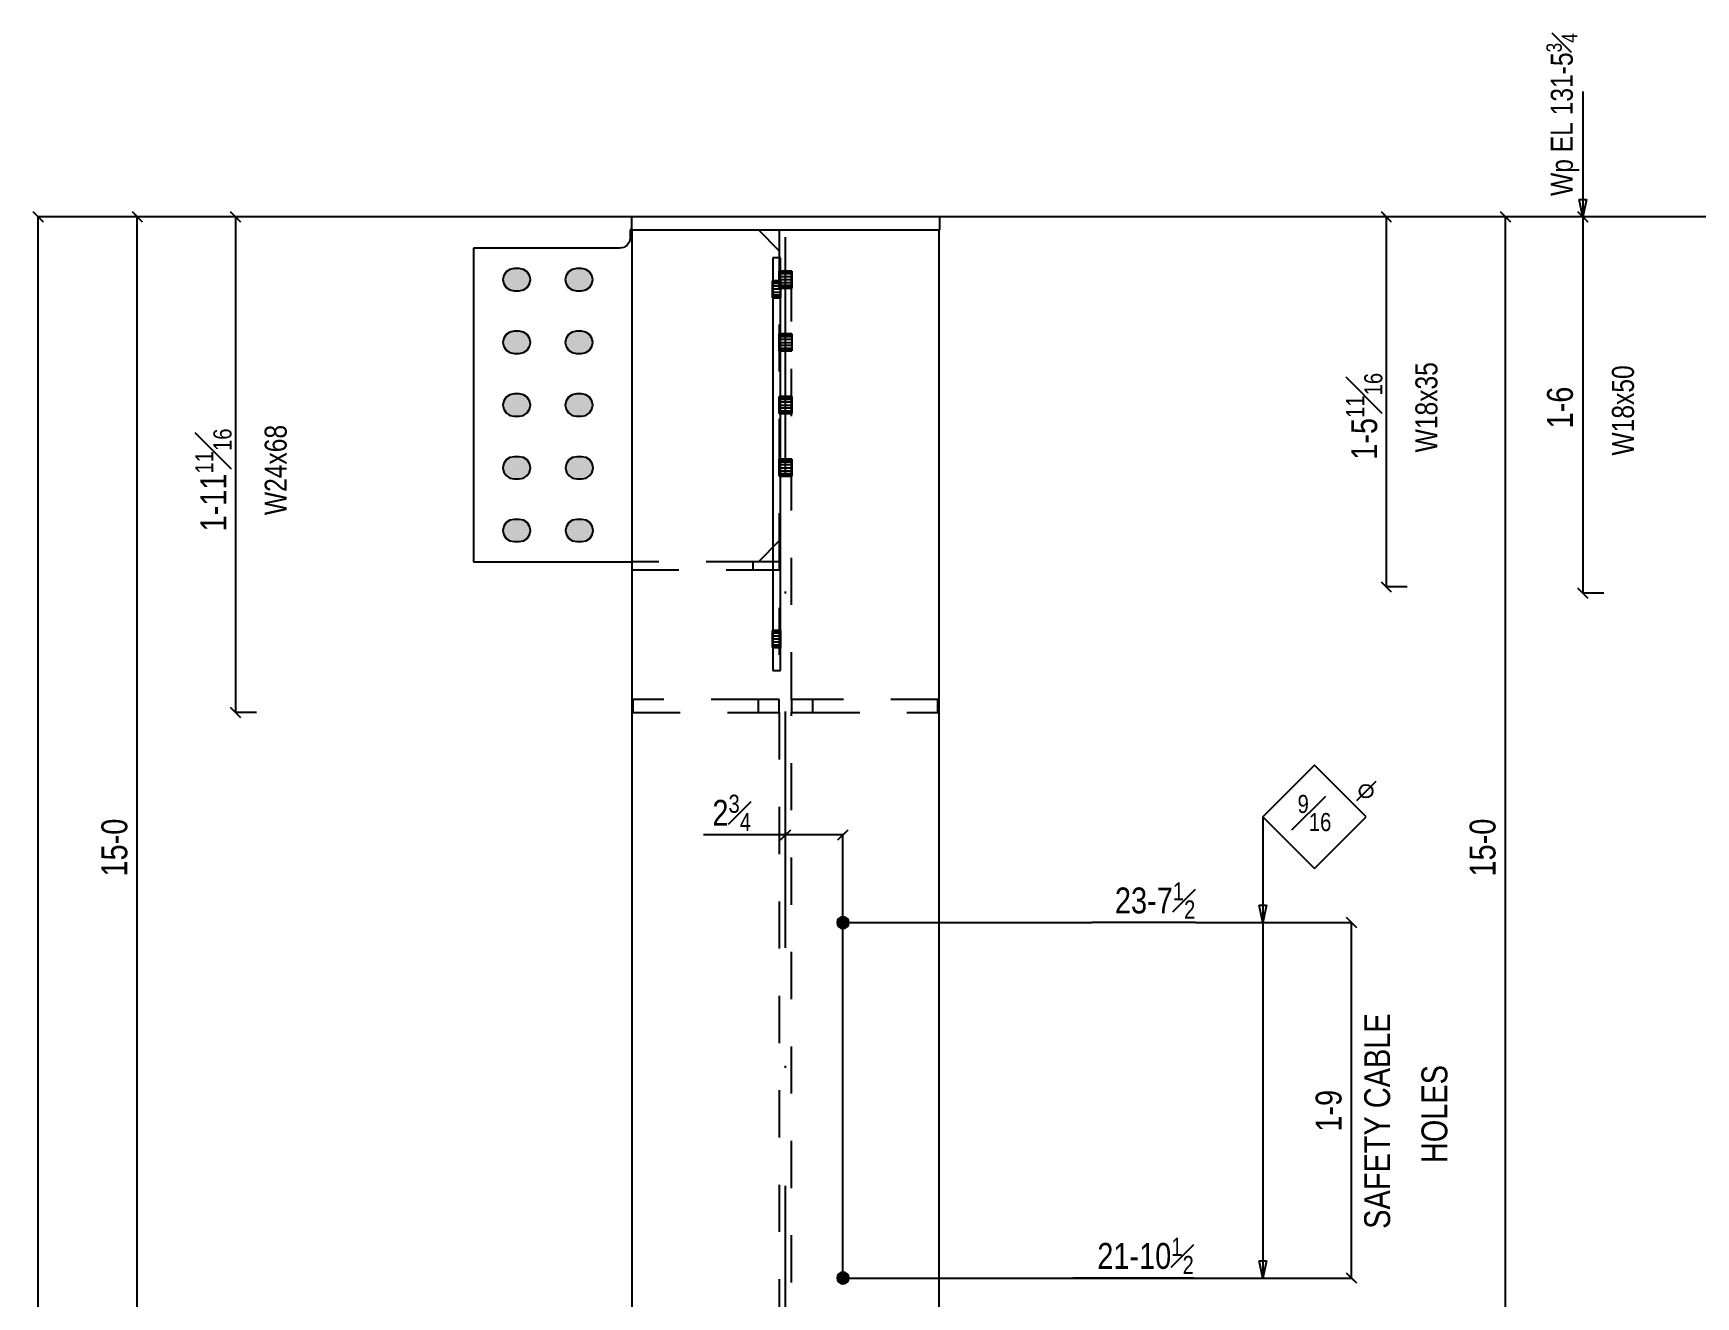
# Model space of a CAD drawing. Extents: x -282 to 52, y -129 to 139.
# Drawn here: x -280 to -200.4, y 47.1 to 107.5 of the extents above; entities that cross this region are included whole.
import ezdxf

# ---------------------------------------------------------------- set-up
doc = ezdxf.new("R2010")
doc.units = 0
doc.header["$LTSCALE"] = 112.931405
doc.header["$MEASUREMENT"] = 0
doc.linetypes.add('SDS2_5', pattern=[0.04, 0.02, -0.02])
doc.linetypes.add('SDS2_6', pattern=[0.2, 0.1, -0.05, 0, -0.05])
doc.layers.get('0').update_dxf_attribs({"linetype": 'CONTINUOUS'})
for name, color, linetype in [('OUTLINE', 7, 'CONTINUOUS'), ('SYSTEM_ANNOTATION', 7, 'CONTINUOUS'), ('USER_ANNOTATION', 7, 'CONTINUOUS')]:
    doc.layers.add(name, color=color, linetype=linetype)
doc.styles.add('ARIAL', font='arial.ttf', dxfattribs={"height": 0.2})
doc.styles.add('ARIAL_1', font='arial.ttf', dxfattribs={"width": 0.8, "height": 0.2})

msp = doc.modelspace()

# ---------------------------------------------------------------- hatches: boundary and pattern name
for points in [[(-256.957, 96.281), (-257.16, 96.241), (-257.333, 96.126), (-257.448, 95.953), (-257.488, 95.75), (-257.448, 95.547), (-257.333, 95.374), (-257.16, 95.259), (-256.957, 95.219), (-256.707, 95.219), (-256.504, 95.259), (-256.331, 95.374), (-256.216, 95.547), (-256.176, 95.75), (-256.216, 95.953), (-256.331, 96.126), (-256.504, 96.241), (-256.707, 96.281), (-256.957, 96.281)], [(-253.977, 96.281), (-254.18, 96.241), (-254.353, 96.126), (-254.468, 95.953), (-254.508, 95.75), (-254.468, 95.547), (-254.353, 95.374), (-254.18, 95.259), (-253.977, 95.219), (-253.727, 95.219), (-253.524, 95.259), (-253.351, 95.374), (-253.236, 95.547), (-253.196, 95.75), (-253.236, 95.953), (-253.351, 96.126), (-253.524, 96.241), (-253.727, 96.281), (-253.977, 96.281)], [(-256.957, 93.281), (-257.16, 93.241), (-257.333, 93.126), (-257.448, 92.953), (-257.488, 92.75), (-257.448, 92.547), (-257.333, 92.374), (-257.16, 92.259), (-256.957, 92.219), (-256.707, 92.219), (-256.504, 92.259), (-256.331, 92.374), (-256.216, 92.547), (-256.176, 92.75), (-256.216, 92.953), (-256.331, 93.126), (-256.504, 93.241), (-256.707, 93.281), (-256.957, 93.281)], [(-253.977, 93.281), (-254.18, 93.241), (-254.353, 93.126), (-254.468, 92.953), (-254.508, 92.75), (-254.468, 92.547), (-254.353, 92.374), (-254.18, 92.259), (-253.977, 92.219), (-253.727, 92.219), (-253.524, 92.259), (-253.351, 92.374), (-253.236, 92.547), (-253.196, 92.75), (-253.236, 92.953), (-253.351, 93.126), (-253.524, 93.241), (-253.727, 93.281), (-253.977, 93.281)], [(-256.957, 90.281), (-257.16, 90.241), (-257.333, 90.126), (-257.448, 89.953), (-257.488, 89.75), (-257.448, 89.547), (-257.333, 89.374), (-257.16, 89.259), (-256.957, 89.219), (-256.707, 89.219), (-256.504, 89.259), (-256.331, 89.374), (-256.216, 89.547), (-256.176, 89.75), (-256.216, 89.953), (-256.331, 90.126), (-256.504, 90.241), (-256.707, 90.281), (-256.957, 90.281)], [(-253.977, 90.281), (-254.18, 90.241), (-254.353, 90.126), (-254.468, 89.953), (-254.508, 89.75), (-254.468, 89.547), (-254.353, 89.374), (-254.18, 89.259), (-253.977, 89.219), (-253.727, 89.219), (-253.524, 89.259), (-253.351, 89.374), (-253.236, 89.547), (-253.196, 89.75), (-253.236, 89.953), (-253.351, 90.126), (-253.524, 90.241), (-253.727, 90.281), (-253.977, 90.281)], [(-256.957, 87.281), (-257.16, 87.241), (-257.333, 87.126), (-257.448, 86.953), (-257.488, 86.75), (-257.448, 86.547), (-257.333, 86.374), (-257.16, 86.259), (-256.957, 86.219), (-256.707, 86.219), (-256.504, 86.259), (-256.331, 86.374), (-256.216, 86.547), (-256.176, 86.75), (-256.216, 86.953), (-256.331, 87.126), (-256.504, 87.241), (-256.707, 87.281), (-256.957, 87.281)], [(-253.957, 87.281), (-254.16, 87.241), (-254.333, 87.126), (-254.448, 86.953), (-254.488, 86.75), (-254.448, 86.547), (-254.333, 86.374), (-254.16, 86.259), (-253.957, 86.219), (-253.707, 86.219), (-253.504, 86.259), (-253.331, 86.374), (-253.216, 86.547), (-253.176, 86.75), (-253.216, 86.953), (-253.331, 87.126), (-253.504, 87.241), (-253.707, 87.281), (-253.957, 87.281)], [(-256.957, 84.281), (-257.16, 84.241), (-257.333, 84.126), (-257.448, 83.953), (-257.488, 83.75), (-257.448, 83.547), (-257.333, 83.374), (-257.16, 83.259), (-256.957, 83.219), (-256.707, 83.219), (-256.504, 83.259), (-256.331, 83.374), (-256.216, 83.547), (-256.176, 83.75), (-256.216, 83.953), (-256.331, 84.126), (-256.504, 84.241), (-256.707, 84.281), (-256.957, 84.281)], [(-253.957, 84.281), (-254.16, 84.241), (-254.333, 84.126), (-254.448, 83.953), (-254.488, 83.75), (-254.448, 83.547), (-254.333, 83.374), (-254.16, 83.259), (-253.957, 83.219), (-253.707, 83.219), (-253.504, 83.259), (-253.331, 83.374), (-253.216, 83.547), (-253.176, 83.75), (-253.216, 83.953), (-253.331, 84.126), (-253.504, 84.241), (-253.707, 84.281), (-253.957, 84.281)], [(-241.227, 65.281), (-241.335, 65.26), (-241.426, 65.199), (-241.487, 65.108), (-241.508, 65), (-241.487, 64.892), (-241.426, 64.801), (-241.335, 64.74), (-241.227, 64.719), (-241.12, 64.74), (-241.028, 64.801), (-240.967, 64.892), (-240.946, 65), (-240.967, 65.108), (-241.028, 65.199), (-241.12, 65.26), (-241.227, 65.281)], [(-241.227, 48.281), (-241.335, 48.26), (-241.426, 48.199), (-241.487, 48.108), (-241.508, 48), (-241.487, 47.892), (-241.426, 47.801), (-241.335, 47.74), (-241.227, 47.719), (-241.12, 47.74), (-241.028, 47.801), (-240.967, 47.892), (-240.946, 48), (-240.967, 48.108), (-241.028, 48.199), (-241.12, 48.26), (-241.227, 48.281)]]:
    msp.add_hatch(color=3).paths.add_polyline_path(points, flags=16)

# ---------------------------------------------------------------- linework, layer by layer
at = {"layer": 'OUTLINE', "color": 2, "linetype": 'CONTINUOUS'}
for p, q in [((-251.335, 98.75), (-251.335, 98.125)), ((-236.585, 98.75), (-251.335, 98.75)), ((-236.585, 98.125), (-236.585, 98.75)), ((-251.397, 98.125), (-251.397, 97.75)), ((-251.335, 98.125), (-251.397, 98.125)), ((-251.335, 98.125), (-236.585, 98.125)), ((-251.327, 98.125), (-251.327, -36.685)), ((-236.627, -36.685), (-236.627, 98.125)), ((-251.897, 97.25), (-258.897, 97.25)), ((-258.897, 97.25), (-258.897, 82.25)), ((-251.706, 97.288), (-251.897, 97.25)), ((-251.544, 97.396), (-251.706, 97.288)), ((-251.435, 97.559), (-251.544, 97.396)), ((-251.397, 97.75), (-251.435, 97.559)), ((-244.212, 96.79), (-244.587, 96.79)), ((-244.587, 96.79), (-244.587, 77.062)), ((-244.212, 77.062), (-244.212, 96.79)), ((-244.587, 95.696), (-244.592, 95.696)), ((-244.272, 96.156), (-244.277, 96.156)), ((-244.207, 95.696), (-244.212, 95.696)), ((-243.677, 96.156), (-243.682, 96.156)), ((-244.592, 94.884), (-244.587, 94.884)), ((-244.277, 95.344), (-244.272, 95.344)), ((-244.212, 94.884), (-244.207, 94.884)), ((-243.682, 95.344), (-243.677, 95.344)), ((-244.272, 93.156), (-244.277, 93.156)), ((-243.677, 93.156), (-243.682, 93.156)), ((-244.277, 92.344), (-244.272, 92.344)), ((-243.682, 92.344), (-243.677, 92.344)), ((-244.272, 90.156), (-244.277, 90.156)), ((-243.677, 90.156), (-243.682, 90.156)), ((-244.277, 89.344), (-244.272, 89.344)), ((-243.682, 89.344), (-243.677, 89.344)), ((-244.272, 87.156), (-244.277, 87.156)), ((-243.677, 87.156), (-243.682, 87.156)), ((-244.277, 86.344), (-244.272, 86.344)), ((-243.682, 86.344), (-243.677, 86.344)), ((-258.897, 82.25), (-251.327, 82.25)), ((-244.587, 78.969), (-244.592, 78.969)), ((-244.207, 78.969), (-244.212, 78.969)), ((-244.592, 78.156), (-244.587, 78.156)), ((-244.212, 78.156), (-244.207, 78.156)), ((-244.587, 77.062), (-244.212, 77.062))]:
    msp.add_line(p, q, dxfattribs=at)
at = {"layer": 'OUTLINE', "color": 1, "linetype": 'SDS2_5'}
for p, q in [((-244.272, 97.125), (-245.272, 98.125)), ((-244.272, 98.125), (-244.272, 75.675)), ((-243.682, 75.675), (-243.682, 98.125)), ((-244.592, 95.665), (-244.592, 95.696)), ((-244.592, 95.577), (-244.592, 95.665)), ((-244.592, 95.665), (-244.587, 95.665)), ((-244.592, 95.445), (-244.592, 95.577)), ((-244.592, 95.577), (-244.587, 95.577)), ((-244.592, 95.29), (-244.592, 95.445)), ((-244.592, 95.445), (-244.587, 95.445)), ((-244.212, 95.696), (-244.587, 95.696)), ((-244.587, 95.665), (-244.212, 95.665)), ((-244.587, 95.577), (-244.212, 95.577)), ((-244.587, 95.445), (-244.212, 95.445)), ((-244.277, 96.125), (-244.277, 96.156)), ((-244.277, 96.125), (-244.272, 96.125)), ((-244.277, 96.037), (-244.277, 96.125)), ((-244.277, 96.037), (-244.272, 96.037)), ((-244.277, 95.905), (-244.277, 96.037)), ((-244.277, 95.905), (-244.272, 95.905)), ((-244.277, 95.75), (-244.277, 95.905)), ((-244.277, 95.75), (-244.272, 95.75)), ((-244.277, 95.595), (-244.277, 95.75)), ((-244.272, 95.595), (-244.277, 95.595)), ((-244.277, 95.463), (-244.277, 95.595)), ((-244.272, 95.463), (-244.277, 95.463)), ((-244.277, 95.375), (-244.277, 95.463)), ((-243.682, 96.156), (-244.272, 96.156)), ((-244.272, 96.125), (-243.682, 96.125)), ((-244.272, 96.037), (-243.682, 96.037)), ((-244.272, 95.905), (-243.682, 95.905)), ((-244.272, 95.75), (-243.682, 95.75)), ((-243.682, 95.595), (-244.272, 95.595)), ((-243.682, 95.463), (-244.272, 95.463)), ((-244.212, 95.665), (-244.207, 95.665)), ((-244.212, 95.577), (-244.207, 95.577)), ((-244.212, 95.445), (-244.207, 95.445)), ((-244.207, 95.696), (-244.207, 95.665)), ((-244.207, 95.665), (-244.207, 95.577)), ((-244.207, 95.577), (-244.207, 95.445)), ((-244.207, 95.445), (-244.207, 95.29)), ((-243.682, 96.125), (-243.677, 96.125)), ((-243.682, 96.037), (-243.677, 96.037)), ((-243.682, 95.905), (-243.677, 95.905)), ((-243.682, 95.75), (-243.677, 95.75)), ((-243.677, 95.595), (-243.682, 95.595)), ((-243.677, 95.463), (-243.682, 95.463)), ((-243.677, 96.156), (-243.677, 96.125)), ((-243.677, 96.125), (-243.677, 96.037)), ((-243.677, 96.037), (-243.677, 95.905)), ((-243.677, 95.905), (-243.677, 95.75)), ((-243.677, 95.75), (-243.677, 95.595)), ((-243.677, 95.595), (-243.677, 95.463)), ((-243.677, 95.463), (-243.677, 95.375)), ((-244.587, 95.29), (-244.592, 95.29)), ((-244.592, 95.135), (-244.592, 95.29)), ((-244.592, 95.003), (-244.592, 95.135)), ((-244.587, 95.135), (-244.592, 95.135)), ((-244.592, 94.915), (-244.592, 95.003)), ((-244.587, 95.003), (-244.592, 95.003)), ((-244.592, 94.884), (-244.592, 94.915)), ((-244.587, 94.915), (-244.592, 94.915)), ((-244.212, 95.29), (-244.587, 95.29)), ((-244.212, 95.135), (-244.587, 95.135)), ((-244.212, 95.003), (-244.587, 95.003)), ((-244.212, 94.915), (-244.587, 94.915)), ((-244.587, 94.884), (-244.212, 94.884)), ((-244.272, 95.375), (-244.277, 95.375)), ((-244.277, 95.344), (-244.277, 95.375)), ((-243.682, 95.375), (-244.272, 95.375)), ((-244.272, 95.344), (-243.682, 95.344)), ((-244.207, 95.29), (-244.212, 95.29)), ((-244.207, 95.135), (-244.212, 95.135)), ((-244.207, 95.003), (-244.212, 95.003)), ((-244.207, 94.915), (-244.212, 94.915)), ((-244.207, 95.29), (-244.207, 95.135)), ((-244.207, 95.135), (-244.207, 95.003)), ((-244.207, 95.003), (-244.207, 94.915)), ((-244.207, 94.915), (-244.207, 94.884)), ((-243.677, 95.375), (-243.682, 95.375)), ((-243.677, 95.375), (-243.677, 95.344)), ((-244.277, 93.125), (-244.277, 93.156)), ((-244.277, 93.125), (-244.272, 93.125)), ((-244.277, 93.037), (-244.277, 93.125)), ((-244.277, 93.037), (-244.272, 93.037)), ((-244.277, 92.905), (-244.277, 93.037)), ((-243.682, 93.156), (-244.272, 93.156)), ((-244.272, 93.125), (-243.682, 93.125)), ((-244.272, 93.037), (-243.682, 93.037)), ((-243.682, 93.125), (-243.677, 93.125)), ((-243.682, 93.037), (-243.677, 93.037)), ((-243.677, 93.156), (-243.677, 93.125)), ((-243.677, 93.125), (-243.677, 93.037)), ((-243.677, 93.037), (-243.677, 92.905)), ((-244.277, 92.905), (-244.272, 92.905)), ((-244.277, 92.75), (-244.277, 92.905)), ((-244.277, 92.75), (-244.272, 92.75)), ((-244.277, 92.595), (-244.277, 92.75)), ((-244.272, 92.595), (-244.277, 92.595)), ((-244.277, 92.463), (-244.277, 92.595)), ((-244.272, 92.463), (-244.277, 92.463)), ((-244.277, 92.375), (-244.277, 92.463)), ((-244.272, 92.375), (-244.277, 92.375)), ((-244.277, 92.344), (-244.277, 92.375)), ((-244.272, 92.905), (-243.682, 92.905)), ((-244.272, 92.75), (-243.682, 92.75)), ((-243.682, 92.595), (-244.272, 92.595)), ((-243.682, 92.463), (-244.272, 92.463)), ((-243.682, 92.375), (-244.272, 92.375)), ((-244.272, 92.344), (-243.682, 92.344)), ((-243.682, 92.905), (-243.677, 92.905)), ((-243.682, 92.75), (-243.677, 92.75)), ((-243.677, 92.595), (-243.682, 92.595)), ((-243.677, 92.463), (-243.682, 92.463)), ((-243.677, 92.375), (-243.682, 92.375)), ((-243.677, 92.905), (-243.677, 92.75)), ((-243.677, 92.75), (-243.677, 92.595)), ((-243.677, 92.595), (-243.677, 92.463)), ((-243.677, 92.463), (-243.677, 92.375)), ((-243.677, 92.375), (-243.677, 92.344)), ((-244.277, 90.125), (-244.277, 90.156)), ((-244.277, 90.125), (-244.272, 90.125)), ((-244.277, 90.037), (-244.277, 90.125)), ((-244.277, 90.037), (-244.272, 90.037)), ((-244.277, 89.905), (-244.277, 90.037)), ((-244.277, 89.905), (-244.272, 89.905)), ((-244.277, 89.75), (-244.277, 89.905)), ((-243.682, 90.156), (-244.272, 90.156)), ((-244.272, 90.125), (-243.682, 90.125)), ((-244.272, 90.037), (-243.682, 90.037)), ((-244.272, 89.905), (-243.682, 89.905)), ((-243.682, 90.125), (-243.677, 90.125)), ((-243.682, 90.037), (-243.677, 90.037)), ((-243.682, 89.905), (-243.677, 89.905)), ((-243.677, 90.156), (-243.677, 90.125)), ((-243.677, 90.125), (-243.677, 90.037)), ((-243.677, 90.037), (-243.677, 89.905)), ((-243.677, 89.905), (-243.677, 89.75)), ((-244.277, 89.75), (-244.272, 89.75)), ((-244.277, 89.595), (-244.277, 89.75)), ((-244.272, 89.595), (-244.277, 89.595)), ((-244.277, 89.463), (-244.277, 89.595)), ((-244.272, 89.463), (-244.277, 89.463)), ((-244.277, 89.375), (-244.277, 89.463)), ((-244.272, 89.375), (-244.277, 89.375)), ((-244.277, 89.344), (-244.277, 89.375)), ((-244.272, 89.75), (-243.682, 89.75)), ((-243.682, 89.595), (-244.272, 89.595)), ((-243.682, 89.463), (-244.272, 89.463)), ((-243.682, 89.375), (-244.272, 89.375)), ((-244.272, 89.344), (-243.682, 89.344)), ((-243.682, 89.75), (-243.677, 89.75)), ((-243.677, 89.595), (-243.682, 89.595)), ((-243.677, 89.463), (-243.682, 89.463)), ((-243.677, 89.375), (-243.682, 89.375)), ((-243.677, 89.75), (-243.677, 89.595)), ((-243.677, 89.595), (-243.677, 89.463)), ((-243.677, 89.463), (-243.677, 89.375)), ((-243.677, 89.375), (-243.677, 89.344)), ((-244.277, 87.125), (-244.277, 87.156)), ((-244.277, 87.125), (-244.272, 87.125)), ((-244.277, 87.037), (-244.277, 87.125)), ((-244.277, 87.037), (-244.272, 87.037)), ((-244.277, 86.905), (-244.277, 87.037)), ((-244.277, 86.905), (-244.272, 86.905)), ((-244.277, 86.75), (-244.277, 86.905)), ((-244.277, 86.75), (-244.272, 86.75)), ((-244.277, 86.595), (-244.277, 86.75)), ((-243.682, 87.156), (-244.272, 87.156)), ((-244.272, 87.125), (-243.682, 87.125)), ((-244.272, 87.037), (-243.682, 87.037)), ((-244.272, 86.905), (-243.682, 86.905)), ((-244.272, 86.75), (-243.682, 86.75)), ((-243.682, 87.125), (-243.677, 87.125)), ((-243.682, 87.037), (-243.677, 87.037)), ((-243.682, 86.905), (-243.677, 86.905)), ((-243.682, 86.75), (-243.677, 86.75)), ((-243.677, 87.156), (-243.677, 87.125)), ((-243.677, 87.125), (-243.677, 87.037)), ((-243.677, 87.037), (-243.677, 86.905)), ((-243.677, 86.905), (-243.677, 86.75)), ((-243.677, 86.75), (-243.677, 86.595)), ((-244.272, 86.595), (-244.277, 86.595)), ((-244.277, 86.463), (-244.277, 86.595)), ((-244.272, 86.463), (-244.277, 86.463)), ((-244.277, 86.375), (-244.277, 86.463)), ((-244.272, 86.375), (-244.277, 86.375)), ((-244.277, 86.344), (-244.277, 86.375)), ((-243.682, 86.595), (-244.272, 86.595)), ((-243.682, 86.463), (-244.272, 86.463)), ((-243.682, 86.375), (-244.272, 86.375)), ((-244.272, 86.344), (-243.682, 86.344)), ((-243.677, 86.595), (-243.682, 86.595)), ((-243.677, 86.463), (-243.682, 86.463)), ((-243.677, 86.375), (-243.682, 86.375)), ((-243.677, 86.595), (-243.677, 86.463)), ((-243.677, 86.463), (-243.677, 86.375)), ((-243.677, 86.375), (-243.677, 86.344)), ((-245.272, 82.25), (-244.272, 83.25)), ((-245.515, 82.25), (-251.327, 82.25)), ((-245.515, 81.875), (-245.515, 82.25)), ((-244.265, 82.25), (-245.515, 82.25)), ((-244.265, 81.875), (-244.265, 82.25)), ((-251.327, 81.875), (-245.515, 81.875)), ((-245.515, 81.875), (-244.265, 81.875)), ((-244.592, 78.938), (-244.592, 78.969)), ((-244.592, 78.85), (-244.592, 78.938)), ((-244.592, 78.938), (-244.587, 78.938)), ((-244.592, 78.718), (-244.592, 78.85)), ((-244.592, 78.85), (-244.587, 78.85)), ((-244.592, 78.562), (-244.592, 78.718)), ((-244.592, 78.718), (-244.587, 78.718)), ((-244.212, 78.969), (-244.587, 78.969)), ((-244.587, 78.938), (-244.212, 78.938)), ((-244.587, 78.85), (-244.212, 78.85)), ((-244.587, 78.718), (-244.212, 78.718)), ((-244.212, 78.938), (-244.207, 78.938)), ((-244.212, 78.85), (-244.207, 78.85)), ((-244.212, 78.718), (-244.207, 78.718)), ((-244.207, 78.969), (-244.207, 78.938)), ((-244.207, 78.938), (-244.207, 78.85)), ((-244.207, 78.85), (-244.207, 78.718)), ((-244.207, 78.718), (-244.207, 78.562)), ((-244.587, 78.562), (-244.592, 78.562)), ((-244.592, 78.407), (-244.592, 78.562)), ((-244.592, 78.275), (-244.592, 78.407)), ((-244.587, 78.407), (-244.592, 78.407)), ((-244.592, 78.187), (-244.592, 78.275)), ((-244.587, 78.275), (-244.592, 78.275)), ((-244.592, 78.156), (-244.592, 78.187)), ((-244.587, 78.187), (-244.592, 78.187)), ((-244.212, 78.562), (-244.587, 78.562)), ((-244.212, 78.407), (-244.587, 78.407)), ((-244.212, 78.275), (-244.587, 78.275)), ((-244.212, 78.187), (-244.587, 78.187)), ((-244.587, 78.156), (-244.212, 78.156)), ((-244.207, 78.562), (-244.212, 78.562)), ((-244.207, 78.407), (-244.212, 78.407)), ((-244.207, 78.275), (-244.212, 78.275)), ((-244.207, 78.187), (-244.212, 78.187)), ((-244.207, 78.562), (-244.207, 78.407)), ((-244.207, 78.407), (-244.207, 78.275)), ((-244.207, 78.275), (-244.207, 78.187)), ((-244.207, 78.187), (-244.207, 78.156)), ((-245.272, 75.675), (-251.272, 75.675)), ((-251.272, 75.675), (-251.272, 75.05)), ((-245.272, 75.05), (-245.272, 75.675)), ((-244.272, 75.675), (-245.272, 75.675)), ((-244.272, 75.05), (-244.272, 75.675)), ((-243.682, 75.675), (-243.682, 75.05)), ((-242.682, 75.675), (-243.682, 75.675)), ((-242.682, 75.675), (-242.682, 75.05)), ((-236.682, 75.675), (-242.682, 75.675)), ((-236.682, 75.05), (-236.682, 75.675)), ((-251.272, 75.05), (-245.272, 75.05)), ((-245.272, 75.05), (-244.272, 75.05)), ((-244.272, 75.05), (-244.272, 38.75)), ((-243.682, 75.05), (-242.682, 75.05)), ((-243.682, 38.75), (-243.682, 75.05)), ((-242.682, 75.05), (-236.682, 75.05))]:
    msp.add_line(p, q, dxfattribs=at)
at = {"layer": 'OUTLINE', "color": 1, "linetype": 'CONTINUOUS'}
for points in [[(-256.957, 96.281), (-257.16, 96.241), (-257.333, 96.126), (-257.448, 95.953), (-257.488, 95.75), (-257.448, 95.547), (-257.333, 95.374), (-257.16, 95.259), (-256.957, 95.219), (-256.707, 95.219), (-256.504, 95.259), (-256.331, 95.374), (-256.216, 95.547), (-256.176, 95.75), (-256.216, 95.953), (-256.331, 96.126), (-256.504, 96.241), (-256.707, 96.281), (-256.957, 96.281)], [(-253.977, 96.281), (-254.18, 96.241), (-254.353, 96.126), (-254.468, 95.953), (-254.508, 95.75), (-254.468, 95.547), (-254.353, 95.374), (-254.18, 95.259), (-253.977, 95.219), (-253.727, 95.219), (-253.524, 95.259), (-253.351, 95.374), (-253.236, 95.547), (-253.196, 95.75), (-253.236, 95.953), (-253.351, 96.126), (-253.524, 96.241), (-253.727, 96.281), (-253.977, 96.281)], [(-256.957, 93.281), (-257.16, 93.241), (-257.333, 93.126), (-257.448, 92.953), (-257.488, 92.75), (-257.448, 92.547), (-257.333, 92.374), (-257.16, 92.259), (-256.957, 92.219), (-256.707, 92.219), (-256.504, 92.259), (-256.331, 92.374), (-256.216, 92.547), (-256.176, 92.75), (-256.216, 92.953), (-256.331, 93.126), (-256.504, 93.241), (-256.707, 93.281), (-256.957, 93.281)], [(-253.977, 93.281), (-254.18, 93.241), (-254.353, 93.126), (-254.468, 92.953), (-254.508, 92.75), (-254.468, 92.547), (-254.353, 92.374), (-254.18, 92.259), (-253.977, 92.219), (-253.727, 92.219), (-253.524, 92.259), (-253.351, 92.374), (-253.236, 92.547), (-253.196, 92.75), (-253.236, 92.953), (-253.351, 93.126), (-253.524, 93.241), (-253.727, 93.281), (-253.977, 93.281)], [(-256.957, 90.281), (-257.16, 90.241), (-257.333, 90.126), (-257.448, 89.953), (-257.488, 89.75), (-257.448, 89.547), (-257.333, 89.374), (-257.16, 89.259), (-256.957, 89.219), (-256.707, 89.219), (-256.504, 89.259), (-256.331, 89.374), (-256.216, 89.547), (-256.176, 89.75), (-256.216, 89.953), (-256.331, 90.126), (-256.504, 90.241), (-256.707, 90.281), (-256.957, 90.281)], [(-253.977, 90.281), (-254.18, 90.241), (-254.353, 90.126), (-254.468, 89.953), (-254.508, 89.75), (-254.468, 89.547), (-254.353, 89.374), (-254.18, 89.259), (-253.977, 89.219), (-253.727, 89.219), (-253.524, 89.259), (-253.351, 89.374), (-253.236, 89.547), (-253.196, 89.75), (-253.236, 89.953), (-253.351, 90.126), (-253.524, 90.241), (-253.727, 90.281), (-253.977, 90.281)], [(-256.957, 87.281), (-257.16, 87.241), (-257.333, 87.126), (-257.448, 86.953), (-257.488, 86.75), (-257.448, 86.547), (-257.333, 86.374), (-257.16, 86.259), (-256.957, 86.219), (-256.707, 86.219), (-256.504, 86.259), (-256.331, 86.374), (-256.216, 86.547), (-256.176, 86.75), (-256.216, 86.953), (-256.331, 87.126), (-256.504, 87.241), (-256.707, 87.281), (-256.957, 87.281)], [(-253.957, 87.281), (-254.16, 87.241), (-254.333, 87.126), (-254.448, 86.953), (-254.488, 86.75), (-254.448, 86.547), (-254.333, 86.374), (-254.16, 86.259), (-253.957, 86.219), (-253.707, 86.219), (-253.504, 86.259), (-253.331, 86.374), (-253.216, 86.547), (-253.176, 86.75), (-253.216, 86.953), (-253.331, 87.126), (-253.504, 87.241), (-253.707, 87.281), (-253.957, 87.281)], [(-256.957, 84.281), (-257.16, 84.241), (-257.333, 84.126), (-257.448, 83.953), (-257.488, 83.75), (-257.448, 83.547), (-257.333, 83.374), (-257.16, 83.259), (-256.957, 83.219), (-256.707, 83.219), (-256.504, 83.259), (-256.331, 83.374), (-256.216, 83.547), (-256.176, 83.75), (-256.216, 83.953), (-256.331, 84.126), (-256.504, 84.241), (-256.707, 84.281), (-256.957, 84.281)], [(-253.957, 84.281), (-254.16, 84.241), (-254.333, 84.126), (-254.448, 83.953), (-254.488, 83.75), (-254.448, 83.547), (-254.333, 83.374), (-254.16, 83.259), (-253.957, 83.219), (-253.707, 83.219), (-253.504, 83.259), (-253.331, 83.374), (-253.216, 83.547), (-253.176, 83.75), (-253.216, 83.953), (-253.331, 84.126), (-253.504, 84.241), (-253.707, 84.281), (-253.957, 84.281)], [(-241.227, 65.281), (-241.335, 65.26), (-241.426, 65.199), (-241.487, 65.108), (-241.508, 65), (-241.487, 64.892), (-241.426, 64.801), (-241.335, 64.74), (-241.227, 64.719), (-241.12, 64.74), (-241.028, 64.801), (-240.967, 64.892), (-240.946, 65), (-240.967, 65.108), (-241.028, 65.199), (-241.12, 65.26), (-241.227, 65.281)], [(-241.227, 48.281), (-241.335, 48.26), (-241.426, 48.199), (-241.487, 48.108), (-241.508, 48), (-241.487, 47.892), (-241.426, 47.801), (-241.335, 47.74), (-241.227, 47.719), (-241.12, 47.74), (-241.028, 47.801), (-240.967, 47.892), (-240.946, 48), (-240.967, 48.108), (-241.028, 48.199), (-241.12, 48.26), (-241.227, 48.281)]]:
    msp.add_lwpolyline(points, close=True, dxfattribs=at)
at = {"layer": 'SYSTEM_ANNOTATION', "color": 1, "linetype": 'CONTINUOUS'}
for p, q in [((-205.839, 104.75), (-205.839, 98.75)), ((-205.839, 98.75), (-206.016, 99.577)), ((-206.016, 99.577), (-205.661, 99.577)), ((-205.661, 99.577), (-205.839, 98.75)), ((-279.479, 98.514), (-279.952, 98.986)), ((-279.952, 98.986), (-279.716, 98.75)), ((-279.716, -40), (-279.716, 98.75)), ((-279.716, 98.75), (-279.479, 98.514)), ((-74.211, 98.75), (-279.716, 98.75)), ((-274.741, 98.514), (-275.213, 98.986)), ((-275.213, 98.986), (-274.977, 98.75)), ((-274.977, 38.75), (-274.977, 98.75)), ((-274.977, 98.75), (-274.741, 98.514)), ((-264.577, 98.75), (-274.977, 98.75)), ((-270.277, 98.75), (-270.513, 98.986)), ((-270.513, 98.986), (-270.041, 98.514)), ((-270.277, 98.75), (-270.277, 98.75)), ((-270.041, 98.514), (-270.277, 98.75)), ((-270.277, 98.75), (-270.277, 75.05)), ((-215.239, 98.75), (-215.475, 98.986)), ((-215.475, 98.986), (-215.002, 98.514)), ((-215.239, 98.75), (-215.239, 98.75)), ((-215.002, 98.514), (-215.239, 98.75)), ((-215.239, 98.75), (-215.239, 81.05)), ((-209.302, 98.514), (-209.775, 98.986)), ((-209.775, 98.986), (-209.539, 98.75)), ((-209.539, 38.75), (-209.539, 98.75)), ((-209.539, 98.75), (-209.302, 98.514)), ((-201, 98.75), (-209.539, 98.75)), ((-205.839, 98.75), (-206.075, 98.986)), ((-206.075, 98.986), (-205.602, 98.514)), ((-205.839, 98.75), (-205.839, 98.75)), ((-205.602, 98.514), (-205.839, 98.75)), ((-205.839, 98.75), (-205.839, 80.75)), ((-205.839, 98.75), (-205.839, 98.75)), ((-215.239, 81.05), (-215.475, 81.286)), ((-215.475, 81.286), (-215.002, 80.814)), ((-215.002, 80.814), (-215.239, 81.05)), ((-214.239, 81.05), (-215.239, 81.05)), ((-205.839, 80.75), (-206.075, 80.986)), ((-206.075, 80.986), (-205.602, 80.514)), ((-205.602, 80.514), (-205.839, 80.75)), ((-204.839, 80.75), (-205.839, 80.75)), ((-270.277, 75.05), (-270.513, 75.286)), ((-270.513, 75.286), (-270.041, 74.814)), ((-270.041, 74.814), (-270.277, 75.05)), ((-269.277, 75.05), (-270.277, 75.05))]:
    msp.add_line(p, q, dxfattribs=at)
at = {"layer": 'SYSTEM_ANNOTATION', "color": 1, "linetype": 'SDS2_6'}
msp.add_line((-243.977, -26.946), (-243.977, 101.75), dxfattribs=at)
at = {"layer": 'USER_ANNOTATION', "color": 1, "linetype": 'CONTINUOUS'}
for p, q in [((-218.675, 72.521), (-221.145, 70.051)), ((-216.205, 70.051), (-218.675, 72.521)), ((-215.742, 71.749), (-216.668, 70.822)), ((-221.145, 70.051), (-218.675, 67.581)), ((-221.145, 70.051), (-221.145, 48)), ((-221.145, 70.051), (-221.145, 65)), ((-218.675, 67.581), (-216.205, 70.051)), ((-243.975, 69.191), (-247.892, 69.191)), ((-243.739, 69.427), (-244.211, 68.954)), ((-244.211, 68.954), (-243.975, 69.191)), ((-243.975, 69.191), (-243.739, 69.427)), ((-241.227, 69.191), (-243.975, 69.191)), ((-243.975, 69.047), (-243.975, 69.191)), ((-240.991, 69.427), (-241.463, 68.954)), ((-241.463, 68.954), (-241.227, 69.191)), ((-241.227, 69.191), (-240.991, 69.427)), ((-241.227, 48), (-241.227, 69.191)), ((-221.145, 65), (-221.322, 65.827)), ((-221.322, 65.827), (-220.967, 65.827)), ((-220.967, 65.827), (-221.145, 65)), ((-216.667, 64.764), (-217.14, 65.236)), ((-217.14, 65.236), (-216.903, 65)), ((-241.227, 65), (-229.301, 65)), ((-241.227, 65), (-229.301, 65)), ((-224.372, 65), (-229.301, 65)), ((-224.372, 65), (-216.903, 65)), ((-224.372, 65), (-224.372, 65)), ((-221.145, 65), (-221.145, 65)), ((-216.903, 48), (-216.903, 65)), ((-216.903, 65), (-216.667, 64.764)), ((-221.145, 48), (-221.322, 48.827)), ((-221.322, 48.827), (-220.967, 48.827)), ((-220.967, 48.827), (-221.145, 48)), ((-241.227, 48), (-230.235, 48)), ((-241.227, 48), (-224.446, 48)), ((-224.446, 48), (-230.235, 48)), ((-224.446, 48), (-216.903, 48)), ((-221.145, 48), (-221.145, 48)), ((-216.667, 47.764), (-217.14, 48.236)), ((-217.14, 48.236), (-216.903, 48)), ((-216.903, 48), (-216.667, 47.764))]:
    msp.add_line(p, q, dxfattribs=at)
msp.add_circle((-216.205, 71.286), 0.309, dxfattribs=at)

# ---------------------------------------------------------------- texts
at = {"layer": 'SYSTEM_ANNOTATION', "color": 1, "linetype": 'CONTINUOUS', "style": 'ARIAL', "width": 0.8}
for s, height, p in [('W18x35', 1.0528, (-212.794, 87.486)), ('W18x50', 1.0528, (-203.394, 87.336)), ('1-6', 1.2386, (-206.315, 88.631)), ('W24x68', 1.0528, (-267.832, 84.486)), ('15-0', 1.2386, (-275.454, 67.201)), ('15-0', 1.2386, (-210.015, 67.201))]:
    msp.add_text(s, height=height, rotation=90, dxfattribs=at).set_placement(p)
at = {"layer": 'SYSTEM_ANNOTATION', "color": 1, "linetype": 'CONTINUOUS', "attachment_point": 7, "rotation": 90, "style": 'ARIAL_1'}
for s, insert, char_height in [('\\A1;Wp EL 131-5{\\H0.70x;\\S3#4;}', (-206.001, 99.75), 1.05282), ('\\A1;1-5{\\H0.70x;\\S11#16;}', (-215.429, 87.134), 1.23861), ('\\A1;1-11{\\H0.70x;\\S11#16;}', (-270.468, 83.704), 1.23861)]:
    msp.add_mtext(s, dxfattribs=dict(at, insert=insert, char_height=char_height))
at = {"layer": 'USER_ANNOTATION', "color": 1, "linetype": 'CONTINUOUS', "style": 'ARIAL', "width": 0.8}
for s, height, p in [('SAFETY CABLE', 1.23861, (-215.057, 50.354)), ('HOLES', 1.2386, (-212.319, 53.495)), ('1-9', 1.2386, (-217.38, 55))]:
    msp.add_text(s, height=height, rotation=90, dxfattribs=at).set_placement(p)
at = {"layer": 'USER_ANNOTATION', "color": 1, "linetype": 'CONTINUOUS', "char_height": 1.23861, "style": 'ARIAL_1'}
for s, insert, attachment_point in [('\\A1;2{\\H0.70x;\\S3#4;}', (-246.547, 69.381), 8), ('\\A1;{\\H0.70x;\\S9#16;}', (-218.675, 70.241), 5), ('\\A1;23-7{\\H0.70x;\\S1#2;}', (-224.372, 65.191), 9), ('\\A1;21-10{\\H0.70x;\\S1#2;}', (-224.446, 48.191), 9)]:
    msp.add_mtext(s, dxfattribs=dict(at, insert=insert, attachment_point=attachment_point))

doc.saveas('drawing.dxf')
